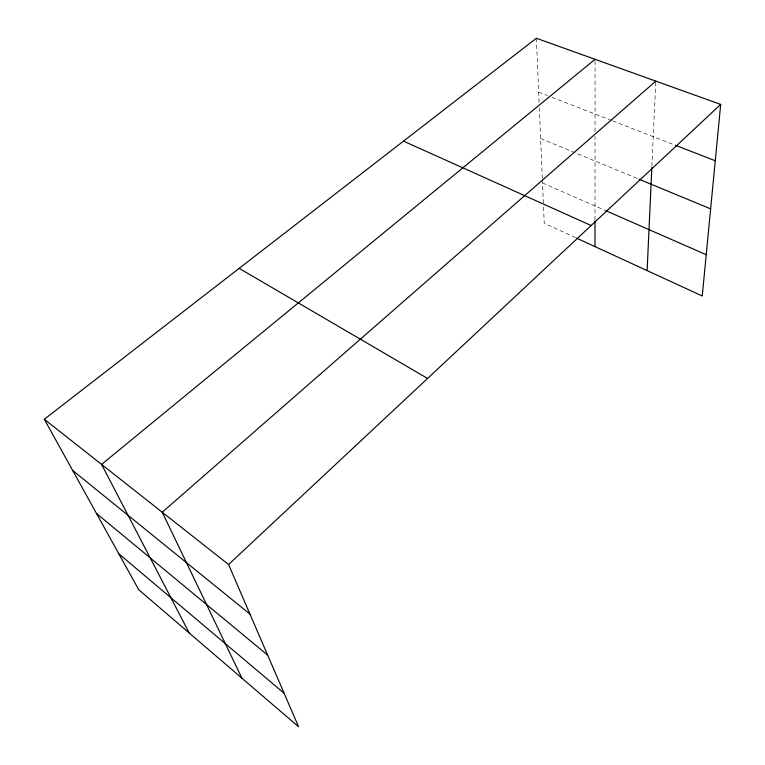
<?xml version="1.0" encoding="UTF-8"?>
<svg xmlns="http://www.w3.org/2000/svg" width="765" height="765" viewBox="0 0 765 765"><rect width="100%" height="100%" fill="white"/><g stroke="black" fill="none" stroke-linecap="round" stroke-linejoin="round"><path stroke-width="0.57" stroke-dasharray="3.83 2.87" d="M595.017 219.909L595.036 136.352M595.036 131.657L595.055 59.307M651.895 166.378L655.758 82.295M538.656 92.144L547.501 95.577M551.928 97.298L611.522 120.449M612.612 120.88L674.3 144.843M540.625 138.494L637.895 178.752M542.509 182.959L604.732 210.222M575.557 237.666L544.221 223.246L543.418 204.284M536.37 38.25L539.115 102.835M539.315 107.588L542.318 178.274M542.366 179.45L543.37 203.108"/><path stroke-width="1.15" d="M595.007 246.617L595.017 221.066M647.123 270.6L651.847 167.564M44.303 419.258L228.563 564.513L298.57 726.75L138.714 589.7L44.303 419.258L536.37 38.25L720.697 104.403L702.251 295.978L576.638 238.164M228.563 564.513L720.697 104.403M655.806 81.119L162.237 512.225L241.912 678.173M595.055 59.307L101.592 464.412L189.242 633.018M675.409 145.273L715.265 160.755M638.995 179.201L710.637 208.855M605.813 210.7L706.229 254.697M403.499 141.133L591.135 225.532M239.187 268.362L427.568 378.455M72.665 470.456L249.945 614.075M96.486 513.449L267.674 655.136M118.852 553.831L284.121 693.253"/></g></svg>
